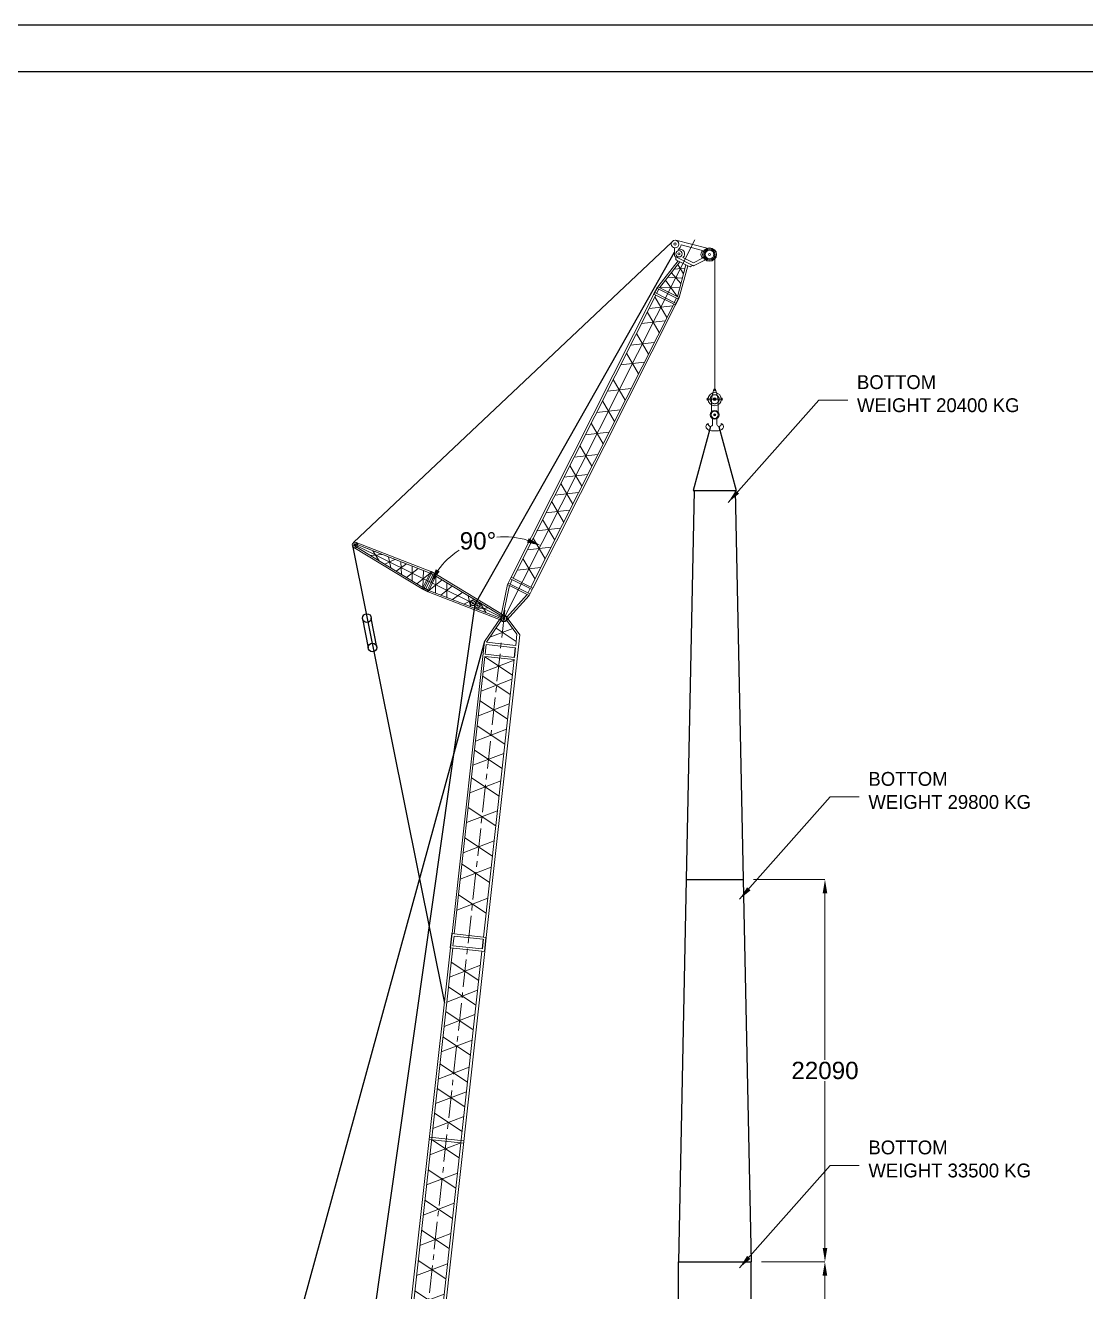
# Model space of a CAD drawing. Header units: millimetres. Extents: x -532461 to 503061443, y -184551 to 137919.
# Drawn here: x -198734 to -137448, y -119306 to -46127 of the extents above; entities that cross this region are included whole.
import ezdxf

# ---------------------------------------------------------------- set-up
doc = ezdxf.new("R2010")
doc.units = ezdxf.units.MM
doc.linetypes.add('CENTER', pattern=[50.8, 31.75, -6.35, 6.35, -6.35])
doc.linetypes.add('HIDDEN', pattern=[9.525, 6.35, -3.175])
doc.styles.get("Standard").update_dxf_attribs({"font": 'arial.ttf'})
doc.dimstyles.get("Standard").update_dxf_attribs({"dimtxt": 1000, "dimasz": 800, "dimexe": 0.18, "dimexo": 600, "dimgap": 100, "dimtad": 0, "dimtih": 1, "dimtoh": 1, "dimdec": 0, "dimzin": 0, "dimdsep": 46, "dimtxsty": 'Standard', "dimcen": 0.09, "dimadec": 0, "dimazin": 0, "dimtfac": 1, "dimtdec": 0, "dimtofl": 0, "dimtmove": 0, "dimatfit": 3, "dimfxl": 1, "dimtolj": 1, "dimtzin": 0, "dimlwd": 5, "dimlwe": 5, "dimarcsym": 0})

# ---------------------------------------------------------------- blocks, each defined once
blk = doc.blocks.new('Main boom-73.5mtr')
at = {"color": 7, "linetype": 'CENTER', "lineweight": 5, "ltscale": 50}
blk.add_line((7993, 73557), (12, 105), dxfattribs=at)
at = {"color": 7, "lineweight": 18, "ltscale": 50}
for p, q in [((7746, 73091), (6828, 71732)), ((7786, 72950), (6936, 71693)), ((8104, 72962), (8696, 72158)), ((8131, 73115), (8854, 72131)), ((8625, 71509), (8696, 72158)), ((6861, 71006), (6922, 71564)), ((5105, 54844), (6847, 70877)), ((6794, 54660), (8537, 70694))]:
    blk.add_line(p, q, dxfattribs=at)
at = {"color": 7, "lineweight": 5}
for p, q in [((7135, 71987), (8448, 72495)), ((7487, 72508), (8650, 71736)), ((6749, 69974), (8534, 70664)), ((6844, 70848), (8439, 69791)), ((6629, 68872), (8414, 69562)), ((6724, 69745), (8319, 68688)), ((6474, 67445), (8259, 68135)), ((6569, 68318), (8164, 67261)), ((6316, 65984), (8100, 66673)), ((6411, 66857), (8005, 65800)), ((6163, 64583), (7948, 65273)), ((6258, 65457), (7853, 64400)), ((5991, 62995), (7775, 63685)), ((6086, 63869), (7680, 62811)), ((5804, 61271), (7588, 61961)), ((5898, 62144), (7493, 61087)), ((5614, 59524), (7398, 60214)), ((5709, 60397), (7303, 59340)), ((5448, 58003), (7233, 58693)), ((5543, 58876), (7138, 57819)), ((5349, 57090), (6944, 56033)), ((5254, 56216), (7039, 56906)), ((4833, 52341), (6617, 53030)), ((4928, 53214), (6523, 52157)), ((4677, 50900), (6461, 51590)), ((4771, 51773), (6366, 50716)), ((4523, 49485), (6307, 50175)), ((4618, 50358), (6212, 49301)), ((4363, 48018), (6148, 48708)), ((4458, 48892), (6053, 47835)), ((4193, 46449), (5977, 47139)), ((4288, 47322), (5882, 46265)), ((4039, 45032), (5823, 45722)), ((4134, 45906), (5728, 44849)), ((3883, 43595), (5667, 44285)), ((3978, 44469), (5572, 43412)), ((3717, 42074), (5502, 42764)), ((3812, 42947), (5407, 41890)), ((3528, 40327), (5312, 41017)), ((3623, 41200), (5217, 40143)), ((3338, 38580), (5122, 39270)), ((3433, 39454), (5027, 38396)), ((3148, 36833), (4932, 37523)), ((3243, 37707), (4837, 36650)), ((3053, 35960), (4648, 34903)), ((2958, 35086), (4742, 35776)), ((2768, 33339), (4553, 34029)), ((2863, 34213), (4458, 33156)), ((2578, 31592), (4363, 32282)), ((2673, 32466), (4268, 31409)), ((2389, 29845), (4173, 30535)), ((2484, 30719), (4078, 29662)), ((2282, 29335), (3877, 28278)), ((2188, 28461), (3972, 29151)), ((1998, 26714), (3782, 27404)), ((2093, 27588), (3687, 26531)), ((1808, 24967), (3592, 25657)), ((1903, 25841), (3497, 24784)), ((1636, 22916), (3420, 23606)), ((1731, 23789), (3325, 22732)), ((1541, 22043), (3135, 20985)), ((1446, 21169), (3230, 21859)), ((1256, 19422), (3040, 20112)), ((1351, 20296), (2945, 19239)), ((1066, 17675), (2851, 18365)), ((1161, 18549), (2756, 17492)), ((876, 15928), (2661, 16618)), ((971, 16802), (2566, 15745)), ((693, 14240), (2477, 14930)), ((788, 15113), (2382, 14056)), ((503, 12493), (2287, 13183)), ((598, 13366), (2192, 12309)), ((313, 10746), (2098, 11436)), ((408, 11619), (2003, 10562)), ((119, 8960), (1903, 9650)), ((214, 9833), (1809, 8776)), ((28, 8125), (1623, 7068)), ((-67, 7252), (1718, 7942))]:
    blk.add_line(p, q, dxfattribs=at)
at = {"color": 7, "lineweight": 18}
for p, q in [((4982, 54857), (6828, 71732)), ((6954, 54643), (8854, 72131)), ((6861, 71006), (6922, 71564)), ((8551, 70822), (6861, 71006)), ((8612, 71381), (6922, 71564)), ((8625, 71509), (6936, 71693)), ((8537, 70694), (6847, 70877)), ((6954, 54643), (4946, 54861)), ((5030, 54157), (5091, 54715)), ((6719, 53973), (5030, 54157)), ((6781, 54532), (5091, 54715)), ((-232, 7210), (4891, 54042)), ((-67, 7252), (5016, 54029)), ((1623, 7068), (6706, 53845)), ((1776, 6992), (6865, 53828)), ((6865, 53828), (4886, 54043)), ((5661, 42746), (3679, 42962)), ((5675, 42875), (3693, 43090)), ((4047, 29838), (2357, 30021)), ((3972, 29151), (2282, 29335)), ((3986, 29280), (2296, 29463)), ((4078, 29662), (2389, 29845)), ((2552, 15616), (862, 15800)), ((2566, 15745), (876, 15928)), ((2650, 15041), (642, 15259)), ((2477, 14930), (788, 15113)), ((-232, 7210), (-79, 64)), ((1782, 7051), (-226, 7269)), ((1598, 6941), (-69, 7122)), ((-69, 7122), (-49, 6495)), ((95, 47), (1776, 6992)), ((1443, 6333), (1598, 6941)), ((1443, 6333), (-49, 6495)), ((1411, 6207), (-45, 6365)), ((-45, 6365), (31, 4029)), ((836, 3941), (1411, 6207)), ((31, 4029), (844, 3941)), ((36, 3864), (124, 1138)), ((36, 3864), (795, 3782)), ((124, 1138), (795, 3782))]:
    blk.add_line(p, q, dxfattribs=at)
at = {"color": 7, "ltscale": 50}
blk.add_line((8551, 70822), (8611, 71381), dxfattribs=at)
at = {"color": 7, "lineweight": 13}
for p, q in [((8771, 71363), (8771, 71363)), ((8785, 71492), (8785, 71492))]:
    blk.add_line(p, q, dxfattribs=at)
for p, q in [((4891, 54042), (4982, 54857)), ((6781, 54532), (6719, 53973)), ((6865, 53828), (6954, 54643))]:
    blk.add_line(p, q)
at = {"color": 7, "lineweight": 18, "ltscale": 50}
for centre, radius in [((7940, 73070), 196), ((7940, 73070), 157), ((7940, 73070), 157), ((0, 0), 74), ((0, 0), 43.9)]:
    blk.add_circle(centre, radius, dxfattribs=at)
at = {"color": 7, "lineweight": 18}
blk.add_circle((7940, 73070), 62.4, dxfattribs=at)
blk.add_circle((7940, 73070), 62.4, dxfattribs=at)
blk.add_circle((7940, 73070), 62.4, dxfattribs=at)
blk.add_circle((7940, 73070), 62.4, dxfattribs=at)
at = {"color": 7, "linetype": 'HIDDEN', "lineweight": 18, "ltscale": 1500}
for radius in [62.4, 62.4, 49.9, 49.9]:
    blk.add_circle((7940, 73070), radius, dxfattribs=at)
blk.add_circle((0, 0), 106)
blk = doc.blocks.new('luff-24.5mtr')
at = {"color": 7, "linetype": 'CENTER', "lineweight": 5, "ltscale": 2500}
blk.add_line((0, 0), (11719, 21515), dxfattribs=at)
at = {"color": 7, "lineweight": 18, "ltscale": 50}
for p, q in [((10626, 21529), (12414, 21011)), ((10925, 21260), (12144, 20892)), ((10524, 20610), (10526, 21100)), ((10524, 20610), (11606, 20021)), ((11005, 20521), (11598, 20199)), ((9491, 18881), (10720, 20334)), ((9594, 18824), (10824, 20278)), ((10610, 18270), (11165, 20092)), ((10634, 20381), (11354, 19988)), ((10714, 18214), (11268, 20035)), ((11598, 20199), (12141, 20453)), ((11606, 20021), (12389, 20378)), ((9263, 18463), (498, 2371)), ((9367, 18407), (601, 2314)), ((9263, 18463), (10488, 17799)), ((9309, 18548), (10534, 17883)), ((9548, 18740), (9413, 18492)), ((9445, 18796), (10668, 18130)), ((9491, 18881), (10714, 18214)), ((10384, 17855), (1618, 1760)), ((10488, 17799), (1722, 1704)), ((10551, 18195), (10417, 17947)), ((271, 1954), (498, 2371)), ((421, 1982), (555, 2230)), ((452, 2286), (1676, 1620)), ((498, 2371), (1722, 1704)), ((271, 1954), (-172, 93)), ((375, 1898), (-31, 193)), ((271, 1954), (1495, 1288)), ((317, 2038), (1541, 1372)), ((1437, 1428), (1572, 1676)), ((1495, 1288), (1722, 1704)), ((1581, 1671), (1581, 1671)), ((1495, 1288), (172, -94)), ((1392, 1345), (179, 79)), ((1400, 1339), (1400, 1339))]:
    blk.add_line(p, q, dxfattribs=at)
at = {"color": 7, "lineweight": 5, "ltscale": 50}
for p, q in [((10482, 19873), (11105, 19898)), ((11010, 19585), (10693, 20123)), ((10610, 18270), (9948, 19242)), ((10102, 19425), (10933, 19330)), ((10840, 19024), (10309, 19669)), ((9308, 18303), (9967, 17090)), ((9594, 18824), (10770, 18794)), ((10326, 17751), (8950, 17642)), ((9860, 16895), (8484, 16786)), ((8842, 17447), (9501, 16234)), ((8175, 16222), (8834, 15009)), ((9193, 15670), (7817, 15561)), ((7566, 15104), (8225, 13891)), ((8584, 14552), (7208, 14443)), ((6751, 13607), (7410, 12394)), ((7768, 13055), (6392, 12946)), ((7109, 11844), (5733, 11735)), ((6091, 12396), (6750, 11183)), ((5394, 11116), (6053, 9903)), ((6412, 10564), (5036, 10455)), ((4703, 9847), (5362, 8634)), ((5720, 9295), (4344, 9186)), ((5103, 8161), (3727, 8052)), ((4085, 8713), (4744, 7501)), ((3530, 7694), (4189, 6481)), ((2966, 6683), (3625, 5470)), ((4547, 7142), (3171, 7033)), ((3984, 6131), (2608, 6022)), ((2420, 5653), (3077, 4439)), ((1840, 4588), (2497, 3374)), ((3428, 5106), (2052, 4997)), ((2857, 4035), (1480, 3928)), ((1212, 3436), (1869, 2222)), ((2229, 2882), (853, 2775))]:
    blk.add_line(p, q, dxfattribs=at)
at = {"color": 7, "lineweight": 5}
for p, q in [((10754, 19888), (10743, 19886)), ((10028, 18593), (10032, 18583)), ((9847, 18261), (9852, 18250)), ((802, 1660), (813, 1662)), ((985, 1991), (996, 1993))]:
    blk.add_line(p, q, dxfattribs=at)
for p, q in [((9263, 18463), (9491, 18881)), ((10488, 17799), (10714, 18214))]:
    blk.add_line(p, q)
at = {"color": 7, "ltscale": 50}
for p, q in [((10425, 17942), (10426, 17942)), ((10619, 18266), (10619, 18266))]:
    blk.add_line(p, q, dxfattribs=at)
at = {"color": 7}
blk.add_line((2842, 3484), (2841, 3484), dxfattribs=at)
at = {"color": 7, "lineweight": 18, "ltscale": 50}
for centre, radius in [((10573, 21316), 220), ((10573, 21316), 65.3), ((10780, 20744), 183), ((10780, 20744), 57.2), ((12547, 20647), 313), ((12547, 20647), 253), ((12547, 20647), 53.9), ((0, 0), 196), ((0, 0), 157), ((0, 0), 157)]:
    blk.add_circle(centre, radius, dxfattribs=at)
at = {"color": 7, "ltscale": 50}
blk.add_circle((12547, 20647), 388, dxfattribs=at)
at = {"color": 7, "lineweight": 18}
blk.add_circle((0, 0), 62.4, dxfattribs=at)
blk.add_circle((0, 0), 62.4, dxfattribs=at)
blk.add_circle((0, 0), 62.4, dxfattribs=at)
blk.add_circle((0, 0), 62.4, dxfattribs=at)
at = {"color": 7, "linetype": 'HIDDEN', "lineweight": 18, "ltscale": 1500}
for radius in [62.4, 62.4, 49.9, 49.9]:
    blk.add_circle((0, 0), radius, dxfattribs=at)
at = {"color": 7, "lineweight": 18, "ltscale": 50}
for centre, radius, start, end in [((10573, 21316), 357, 299.03715, 351.06727), ((10477, 20508), 113, 345.45878, 65.16578), ((10830, 20738), 279, 309.03584, 107.46167), ((12360, 20671), 309, 134.23541, 224.94796), ((10686, 20467), 100, 172.53653, 238.88792), ((11398, 20079), 100, 243.96046, 310.31186), ((11546, 19926), 113, 57.6826, 137.3896)]:
    blk.add_arc(centre, radius, start, end, dxfattribs=at)
blk = doc.blocks.new('fly mast')
at = {"color": 7, "lineweight": 18, "ltscale": 50}
for p, q in [((-4766, 1577), (-8788, 3867)), ((-4727, 1663), (-8749, 3953)), ((-4340, 2505), (-8697, 4066)), ((-4301, 2590), (-8657, 4152)), ((-4340, 2505), (-8198, 3887)), ((-4766, 1577), (-4301, 2590)), ((-4697, 1545), (-4231, 2558)), ((-4168, 2425), (-4555, 1584)), ((-4492, 1451), (-4026, 2464)), ((-4422, 1419), (-3956, 2432)), ((-3996, 2346), (-236, 206)), ((-3956, 2432), (65, 142)), ((-4382, 1505), (-310, 45)), ((-4422, 1419), (-65, -142)), ((-310, 45), (-236, 206)), ((-310, 45), (-26, -57)), ((0, 0), (-247, 114)), ((-236, 206), (26, 57))]:
    blk.add_line(p, q, dxfattribs=at)
at = {"color": 7, "linetype": 'CENTER', "lineweight": 5, "ltscale": 2500}
blk.add_line((-273, 126), (-8723, 4009), dxfattribs=at)
at = {"color": 7, "lineweight": 5, "ltscale": 50}
for p, q in [((-7304, 3130), (-7689, 3705)), ((-7132, 3505), (-7818, 3423)), ((-6391, 3240), (-6973, 2942)), ((-6620, 2741), (-6774, 3377)), ((-5715, 2997), (-6300, 2559)), ((-5996, 2386), (-6044, 3115)), ((-5034, 2753), (-5694, 2213)), ((-5367, 2028), (-5387, 2880)), ((-4340, 2505), (-5087, 1868)), ((-4727, 1663), (-4730, 2644)), ((-3996, 2346), (-3992, 1365)), ((-4382, 1505), (-3636, 2141)), ((-3689, 1256), (-3029, 1796)), ((-3356, 1982), (-3335, 1129)), ((-3008, 1012), (-2423, 1451)), ((-2332, 770), (-1749, 1067)), ((-2102, 1268), (-1949, 633)), ((-1418, 879), (-1034, 305)), ((-1591, 504), (-904, 586))]:
    blk.add_line(p, q, dxfattribs=at)
at = {"color": 7, "ltscale": 50}
for p, q in [((-3996, 2346), (-4340, 2505)), ((-3956, 2432), (-4301, 2590)), ((-4267, 2480), (-4267, 2480)), ((-3992, 2353), (-3992, 2354)), ((-4422, 1419), (-4766, 1577)), ((-4382, 1505), (-4727, 1663))]:
    blk.add_line(p, q, dxfattribs=at)
at = {"color": 7, "lineweight": 5}
for p, q in [((-4490, 1987), (-4492, 1996)), ((-4215, 1861), (-4217, 1870))]:
    blk.add_line(p, q, dxfattribs=at)
at = {"color": 7}
blk.add_line((-2935, 2079), (-2935, 2079), dxfattribs=at)
at = {"color": 7, "lineweight": 18, "ltscale": 50}
for centre, radius in [((-8723, 4009), 157), ((-1814, 834), 151), ((-1814, 834), 139), ((-1814, 834), 39.4), ((-1548, 712), 151), ((-1548, 712), 139), ((-1548, 712), 39.4), ((0, 0), 196), ((0, 0), 157), ((0, 0), 157)]:
    blk.add_circle(centre, radius, dxfattribs=at)
at = {"color": 7, "lineweight": 18}
for centre in [(-8723, 4009), (-8723, 4009), (0, 0), (0, 0), (0, 0), (0, 0)]:
    blk.add_circle(centre, 62.4, dxfattribs=at)
at = {"color": 7, "linetype": 'HIDDEN', "lineweight": 18, "ltscale": 1500}
for centre, radius in [((-8723, 4009), 62.4), ((-8723, 4009), 49.9), ((0, 0), 62.4), ((0, 0), 62.4), ((0, 0), 49.9), ((0, 0), 49.9)]:
    blk.add_circle(centre, radius, dxfattribs=at)
blk = doc.blocks.new('*D30')
at = {"color": 0, "lineweight": 5, "transparency": 16777216}
for start, end in [(48.66685, 77.41075), (6.28746, 35.69428)]:
    blk.add_arc((-179427, -156054), 7294, start, end, dxfattribs=at)
at = {"color": 0, "transparency": 16777216}
for points in [[(-177859, -149067), (-177815, -148804), (-178626, -148804)], [(-172044, -155248), (-172310, -155263), (-172133, -156054)]]:
    blk.add_solid(points, dxfattribs=at)
at = {"layer": 'Defpoints', "color": 0, "transparency": 16777216}
for p in [(-171019, -79919), (-172981, -152641), (-179129, -153357), (-196260, -156054), (-168900, -156054)]:
    blk.add_point(p, dxfattribs=at)
at = {"color": 0, "transparency": 16777216, "insert": (-173993, -151188), "char_height": 1000, "attachment_point": 5}
blk.add_mtext('\\A1;84°', dxfattribs=at)
blk = doc.blocks.new('*D31')
at = {"color": 0, "lineweight": 5, "transparency": 16777216}
for start, end in [(72.95187, 95.05534), (123.07314, 144.00087)]:
    blk.add_arc((-171073, -80406), 4724, start, end, dxfattribs=at)
at = {"color": 0, "transparency": 16777216}
for points in [[(-169638, -75766), (-169737, -76013), (-168945, -76188)], [(-174781, -77698), (-175009, -77560), (-175308, -78314)]]:
    blk.add_solid(points, dxfattribs=at)
at = {"layer": 'Defpoints', "color": 0, "transparency": 16777216}
for p in [(-160041, -58530), (-171352, -75690), (-179680, -76155), (-171342, -80273), (-171073, -80406)]:
    blk.add_point(p, dxfattribs=at)
at = {"color": 0, "transparency": 16777216, "insert": (-172570, -75925), "char_height": 1000, "attachment_point": 5}
blk.add_mtext('\\A1;90°', dxfattribs=at)
blk = doc.blocks.new('*D32')
at = {"color": 0, "lineweight": 5, "transparency": 16777216}
for p, q in [((-156189, -117573), (-152521, -117573)), ((-152521, -118373), (-152521, -126222)), ((-152521, -135293), (-152521, -127443)), ((-156189, -136093), (-152521, -136093))]:
    blk.add_line(p, q, dxfattribs=at)
at = {"color": 0, "transparency": 16777216}
for points in [[(-152654, -118373), (-152388, -118373), (-152521, -117573)], [(-152654, -135293), (-152388, -135293), (-152521, -136093)]]:
    blk.add_solid(points, dxfattribs=at)
at = {"layer": 'Defpoints', "color": 0, "transparency": 16777216}
for p in [(-156789, -117573), (-156789, -136093), (-152521, -136093)]:
    blk.add_point(p, dxfattribs=at)
at = {"color": 0, "transparency": 16777216, "insert": (-152521, -126833), "char_height": 1000, "attachment_point": 5}
blk.add_mtext('\\A1;18520', dxfattribs=at)
blk = doc.blocks.new('*D33')
at = {"color": 0, "lineweight": 5, "transparency": 16777216}
for p, q in [((-156642, -95483), (-152516, -95483)), ((-152516, -96283), (-152516, -105917)), ((-152516, -116773), (-152516, -107138)), ((-156189, -117573), (-152516, -117573))]:
    blk.add_line(p, q, dxfattribs=at)
at = {"color": 0, "transparency": 16777216}
for points in [[(-152649, -96283), (-152382, -96283), (-152516, -95483)], [(-152649, -116773), (-152382, -116773), (-152516, -117573)]]:
    blk.add_solid(points, dxfattribs=at)
at = {"layer": 'Defpoints', "color": 0, "transparency": 16777216}
for p in [(-157242, -95483), (-152516, -95483), (-156789, -117573)]:
    blk.add_point(p, dxfattribs=at)
at = {"color": 0, "transparency": 16777216, "insert": (-152516, -106528), "char_height": 1000, "attachment_point": 5}
blk.add_mtext('\\A1;22090', dxfattribs=at)

msp = doc.modelspace()

# ---------------------------------------------------------------- linework, layer by layer
for p, q in [((-179758.3, -76019.1), (-161367.6, -58651.3)), ((-172738.3, -79583.3), (-161212.9, -59228.2)), ((-160075.7, -73002.7), (-160536.7, -95482.7)), ((-160135.2, -73000.5), (-157643.2, -73000.5)), ((-160075.7, -73000.5), (-157702.7, -73000.5)), ((-157702.7, -73002.7), (-157241.7, -95482.7)), ((-179832.4, -76191.1), (-174512.6, -102642.4)), ((-183198, -153107.7), (-172738.3, -79583.3)), ((-179236.4, -80432.6), (-178914.3, -82103.9)), ((-178412.9, -82052.3), (-178738, -80386.5)), ((-172187.8, -81741.8), (-190891.1, -149881.5)), ((-160536.7, -95482.7), (-160989.2, -117572.7)), ((-160536.7, -95482.7), (-157241.7, -95482.7)), ((-160536.7, -95482.7), (-157241.7, -95482.7)), ((-160536.7, -95482.7), (-157241.7, -95482.7)), ((-157241.7, -95482.7), (-156789.2, -117572.7)), ((-160989.2, -136092.7), (-160989.2, -117572.7)), ((-160989.2, -117572.7), (-156789.2, -117572.7)), ((-160989.2, -117572.7), (-156789.2, -117572.7)), ((-156789.2, -136092.7), (-156789.2, -117572.7))]:
    msp.add_line(p, q)
at = {"color": 7, "linetype": 'CENTER', "lineweight": 5, "ltscale": 2500}
msp.add_line((-158889.2, -67196.3), (-158889.2, -59371.9), dxfattribs=at)
at = {"color": 7, "lineweight": 13}
for p, q in [((-158934.6, -67177.3), (-158991.9, -67368.7)), ((-158843.9, -67177.3), (-158786.5, -67368.7)), ((-159082.8, -67734.3), (-158991.9, -67368.7)), ((-159082.8, -67734.3), (-159082.8, -68467.4)), ((-158786.5, -67368.7), (-158695.6, -67734.3)), ((-158695.6, -67734.3), (-158695.6, -68467.4)), ((-159009, -68859.4), (-159009, -69187)), ((-158769.4, -68859.4), (-158769.4, -69187)), ((-159066.4, -69551.2), (-158674.2, -69551.2))]:
    msp.add_line(p, q, dxfattribs=at)
at = {"color": 7, "linetype": 'CENTER', "lineweight": 13, "ltscale": 300}
msp.add_line((-159269, -67734.3), (-158509.4, -67734.3), dxfattribs=at)
at = {"color": 7, "ltscale": 50}
for p, q in [((-159136.1, -69307.5), (-160135.2, -73000.5)), ((-158642.4, -69307.5), (-157643.2, -73000.5))]:
    msp.add_line(p, q, dxfattribs=at)
for points in [[(-279541.5, -184550.8), (-85994.8, -184550.8), (-85994.8, -46127.4), (-279541.5, -46127.4)], [(-276857.7, -181867.1), (-88678.5, -181867.1), (-88678.5, -48811.1), (-276857.7, -48811.1)]]:
    msp.add_lwpolyline(points, close=True, dxfattribs=at)
at = {"color": 7, "lineweight": 13}
for centre, radius in [((-158889.2, -67196.3), 47.7), ((-158889.2, -67734.3), 379.8), ((-158889.2, -67734.3), 81.8), ((-158889.2, -67734.3), 45.3), ((-158889.2, -67734.3), 18.4), ((-158889.2, -68633.9), 255.4), ((-158889.2, -68631.7), 57.8), ((-158889.2, -68631.7), 28.6)]:
    msp.add_circle(centre, radius, dxfattribs=at)
at = {"color": 7, "linetype": 'HIDDEN', "lineweight": 13, "ltscale": 1000}
msp.add_circle((-158889.2, -67734.3), 261.2, dxfattribs=at)
at = {"color": 7, "lineweight": 13, "ltscale": 50}
msp.add_circle((-158889.2, -68631.7), 206.7, dxfattribs=at)
for centre in [(-178990, -80379.8), (-178663.6, -82078.1)]:
    msp.add_circle(centre, 252)
at = {"color": 7, "lineweight": 13}
for centre, radius, start, end in [((-158889.2, -67199.8), 50.6, 26.378734, 158.596219), ((-159269, -67734.3), 65.6, 85.044061, 274.955939), ((-159269, -67734.3), 37.8, 87.149082, 272.850918), ((-159269, -67734.3), 19.9, 88.500838, 271.499162), ((-158509.4, -67734.3), 65.6, 265.044061, 94.955939), ((-158509.4, -67734.3), 37.8, 267.149082, 92.850918), ((-158509.4, -67734.3), 19.9, 268.500838, 91.499162), ((-159218.8, -69312.7), 175.5, 105.678424, 220.612279), ((-159085.3, -69203.9), 347.8, 219.896993, 273.12153), ((-159122.7, -69165.1), 145.2, 171.526928, 264.718427), ((-159152.7, -69165.4), 145.3, 276.578789, 351.439296), ((-158625.7, -69165.4), 145.3, 188.560704, 263.421211), ((-158693.1, -69203.9), 347.8, 266.87847, 320.103007), ((-158655.7, -69165.1), 145.2, 275.281573, 8.473072), ((-158559.6, -69312.7), 175.5, 319.387721, 74.321576)]:
    msp.add_arc(centre, radius, start, end, dxfattribs=at)

# ---------------------------------------------------------------- block references
for name, p, rotation in [('luff-24.5mtr', (-171072.6, -80406.1), 1.813746933361737), ('fly mast', (-171072.7, -80406.1), 358.3999999999999), ('Main boom-73.5mtr', (-179140.5, -153462), 359.8999999999999)]:
    msp.add_blockref(name, p, dxfattribs=dict(rotation=rotation))

# ---------------------------------------------------------------- texts
at = {"color": 7, "ltscale": 50, "char_height": 800, "attachment_point": 4}
for s, insert in [('{\\fVijaya|b0|i0|c0|p34;BOTTOM\\PWEIGHT 20400 KG}', (-150667.1, -67417.7)), ('{\\fVijaya|b0|i0|c0|p34;BOTTOM\\PWEIGHT 29800 KG}', (-150005, -90346.3)), ('{\\fVijaya|b0|i0|c0|p34;BOTTOM\\PWEIGHT 33500 KG}', (-150005, -111642.4))]:
    msp.add_mtext(s, dxfattribs=dict(at, insert=insert))

# ---------------------------------------------------------------- dimensions: what is measured, and where the dimension line sits
for base, line1, line2, picture, middle in [((-171352.5, -75690.1), ((-171072.6, -80406.2), (-160040.6, -58530.5)), ((-171342.3, -80272.9), (-179680, -76154.8)), '*D31', (-172569.7, -75925.3)), ((-172980.6, -152641.1), ((-196260.1, -156054), (-168899.9, -156054)), ((-171018.8, -79918.6), (-179128.8, -153357)), '*D30', (-173993.4, -151187.8))]:
    dim = msp.add_angular_dim_2l(base=base, line1=line1, line2=line2, dimstyle='Standard')
    dim.commit()
    dim.dimension.update_dxf_attribs({"geometry": picture, "text_midpoint": middle})
for base, p2, picture, middle in [((-152515.8, -95482.7), (-157241.7, -95482.7), '*D33', (-152515.8, -106527.7)), ((-152520.9, -136092.7), (-156789.2, -136092.7), '*D32', (-152520.9, -126832.7))]:
    dim = msp.add_linear_dim(base=base, p1=(-156789.2, -117572.7), p2=p2, angle=90, dimstyle='Standard')
    dim.commit()
    dim.dimension.update_dxf_attribs({"geometry": picture, "text_midpoint": middle})

# ---------------------------------------------------------------- leaders
at = {"color": 7, "linetype": 'ByBlock', "ltscale": 50}
for points in [[(-158111, -73697.5), (-152868.4, -67790.8), (-151203.6, -67790.8)], [(-157448.9, -96626), (-152206.4, -90719.3), (-150541.5, -90719.3)], [(-157448.9, -117922.1), (-152206.4, -112015.4), (-150541.5, -112015.4)]]:
    msp.add_leader(points, dimstyle='Standard', dxfattribs=at)

doc.saveas('drawing.dxf')
